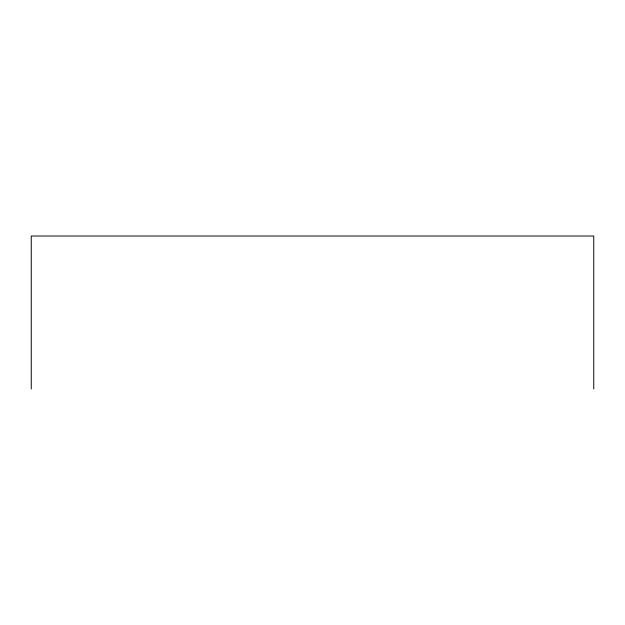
<?xml version="1.0" encoding="UTF-8"?>
<svg xmlns="http://www.w3.org/2000/svg" width="625" height="625" viewBox="0 0 625 625"><rect width="100%" height="100%" fill="white"/><g stroke="black" fill="none" stroke-linecap="round" stroke-linejoin="round"><path stroke-width="0.94" d="M593.75 388.977L593.75 236.023L31.25 236.023L31.25 388.977"/></g></svg>
